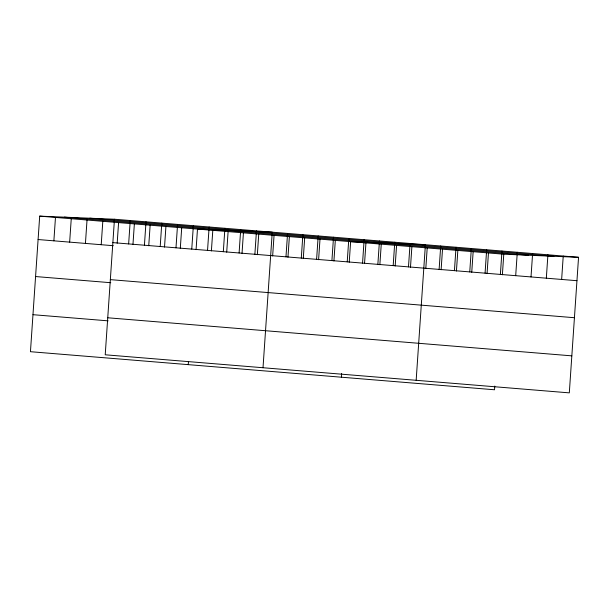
<?xml version="1.0" encoding="UTF-8"?>
<svg xmlns="http://www.w3.org/2000/svg" width="609" height="609" viewBox="0 0 609 609"><rect width="100%" height="100%" fill="white"/><g stroke="black" fill="none" stroke-linecap="round" stroke-linejoin="round"><path stroke-width="0.91" d="M494.79 386.068L494.538 389.768L30.45 351.697L39.692 216.134L114.462 219.232L578.55 257.303L569.308 392.866L105.22 354.788L114.462 219.232M53.874 240.829L55.472 217.428M69.654 242.123L71.253 218.722M85.435 243.417L87.026 220.016M101.216 244.711L102.807 221.311M117.179 243.197L118.588 222.605M128.644 243.92L130.242 220.527M132.96 244.491L134.368 223.899M144.424 245.214L146.015 221.821M148.741 245.785L150.141 225.201M160.205 246.516L161.796 223.115M164.521 247.087L165.922 226.495M175.986 247.81L177.577 224.409M180.302 248.381L181.703 227.789M191.759 249.104L193.357 225.703M188.242 364.639L188.432 361.868M196.075 249.675L197.483 229.083L272.253 232.174L263.012 367.737M207.54 250.398L209.138 226.997M211.392 250.931L212.8 230.339M223.32 251.692L224.911 228.291M226.708 252.187L228.109 231.595M239.101 252.986L240.692 229.585M242.024 253.443L243.425 232.851M254.874 254.28L256.473 230.88M257.341 254.699L258.741 234.107M272.649 255.955L274.058 235.363M285.971 256.831L287.57 233.43M287.966 257.211L289.374 236.619M301.288 258.087L302.879 234.686M303.282 258.467L304.683 237.875M316.604 259.343L318.195 235.942M318.598 259.723L319.999 239.131M331.913 260.599L333.511 237.198M333.915 260.979L335.315 240.388M347.229 261.855L348.828 238.454M341.39 377.207L341.641 373.507M349.231 262.235L350.632 241.644L425.402 244.742L416.16 380.298M362.545 263.111L364.144 239.71M364.54 263.491L365.948 242.9M377.862 264.367L379.453 240.974M379.856 264.748L381.264 244.156M393.178 265.623L394.769 242.23M395.172 266.004L396.573 245.412M408.487 266.879L410.085 243.486M410.489 267.26L411.89 246.675M425.805 268.523L427.206 247.932M439.119 269.399L440.718 245.998M441.114 269.779L442.522 249.188M454.436 270.655L456.027 247.254M456.43 271.035L457.839 250.444M469.752 271.911L471.343 248.51M471.747 272.292L473.147 251.7M485.069 273.167L486.66 249.766M487.063 273.548L488.464 252.956M500.377 274.423L501.976 251.022M502.379 274.804L503.78 254.212L578.55 257.303M515.694 275.679L517.292 252.278M531.01 276.935L532.609 253.534M546.326 278.191L547.917 254.79M561.643 279.447L563.234 256.046M89.789 218.205L553.878 256.282M64.364 217.154L528.452 255.232M39.692 216.134L503.78 254.212M112.863 242.626L576.951 280.703M38.093 239.535L113.282 245.701M110.343 279.638L574.432 317.715M35.573 276.547L110.754 282.713M107.74 317.776L571.828 355.854M32.97 314.686L108.158 320.852"/></g></svg>
